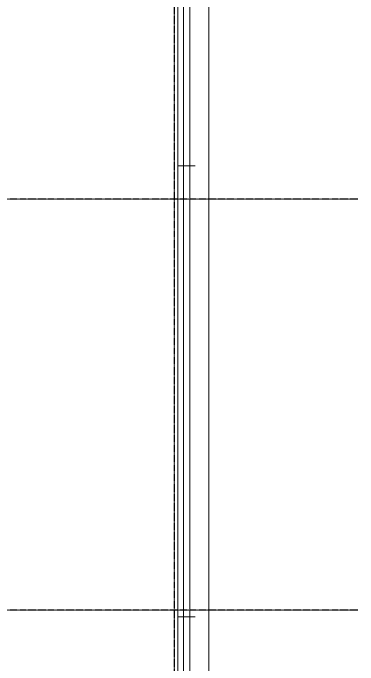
# Model space of a CAD drawing. Header units: inches. Extents: x -4093 to -1777, y 9773 to 12264.
# Drawn here: x -2090 to -1777, y 10418 to 11008 of the extents above; entities that cross this region are included whole.
import ezdxf

# ---------------------------------------------------------------- set-up
doc = ezdxf.new("R2010")
doc.units = ezdxf.units.IN
doc.header["$MEASUREMENT"] = 0
doc.linetypes.add('Grid Line 1_2_', pattern=[0.875, 0.5, -0.125, 0.125, -0.125])
for name, color, linetype, lineweight in [('0-1', 7, 'Continuous', 5), ('A-FLOR-2', 192, 'Continuous', 9), ('S-FNDN-1', 7, 'Continuous', 9), ('S-FNDN-2', 32, 'Continuous', 9), ('S-GRID-1', 1, 'Grid Line 1_2_', 30)]:
    doc.layers.add(name, color=color, linetype=linetype, lineweight=lineweight)

# ---------------------------------------------------------------- blocks, each defined once
blk = doc.blocks.new('CTR - 1st Phase - Structure_rvt-1-BACKGROUND - 1ST FLOOR')
at = {"layer": 'S-FNDN-1'}
blk.add_line((-1912.32, 9881.19), (-1912.32, 12101.19), dxfattribs=at)
at = {"layer": 'S-GRID-1'}
for p, q in [((-1943.32, 9772.61), (-1943.32, 12247.5)), ((-1777.25, 10839.19), (-4076.95, 10839.19)), ((-1777.25, 10467.19), (-4076.95, 10467.19))]:
    blk.add_line(p, q, dxfattribs=at)
blk = doc.blocks.new('Basic Wall _ 3_ XPS - ___-2578966-BACKGROUND - 1ST FLOOR')
at = {"layer": 'S-FNDN-2'}
for p, q in [((-1940.32, 10869.19), (-1935.38, 10869.19)), ((-1935.38, 10869.19), (-1929.41, 10869.19)), ((-1935.38, 10869.19), (-1935.38, 10461.19)), ((-1929.41, 10869.19), (-1924.82, 10869.19)), ((-1929.41, 10869.19), (-1929.41, 10461.19)), ((-1935.38, 10461.19), (-1940.32, 10461.19)), ((-1929.41, 10461.19), (-1935.38, 10461.19)), ((-1924.82, 10461.19), (-1929.41, 10461.19))]:
    blk.add_line(p, q, dxfattribs=at)
blk = doc.blocks.new('Basic Wall _ 3_ XPS - ___-3207852-BACKGROUND - 1ST FLOOR')
at = {"layer": 'S-FNDN-2'}
for p, q in [((-1940.32, 11157.19), (-1935.38, 11157.19)), ((-1935.38, 11157.19), (-1929.41, 11157.19)), ((-1935.38, 11157.19), (-1935.38, 10869.19)), ((-1929.41, 11157.19), (-1924.82, 11157.19)), ((-1929.41, 11157.19), (-1929.41, 10869.19)), ((-1935.38, 10869.19), (-1940.32, 10869.19)), ((-1929.41, 10869.19), (-1935.38, 10869.19)), ((-1924.82, 10869.19), (-1929.41, 10869.19))]:
    blk.add_line(p, q, dxfattribs=at)
blk = doc.blocks.new('Basic Wall _ 3_ XPS - ___-3207853-BACKGROUND - 1ST FLOOR')
at = {"layer": 'S-FNDN-2'}
for p, q in [((-1940.32, 10461.19), (-1935.38, 10461.19)), ((-1935.38, 10461.19), (-1929.41, 10461.19)), ((-1935.38, 10461.19), (-1935.38, 10173.19)), ((-1929.41, 10461.19), (-1924.82, 10461.19)), ((-1929.41, 10461.19), (-1929.41, 10173.19)), ((-1935.38, 10173.19), (-1940.32, 10173.19)), ((-1929.41, 10173.19), (-1935.38, 10173.19)), ((-1924.82, 10173.19), (-1929.41, 10173.19))]:
    blk.add_line(p, q, dxfattribs=at)

msp = doc.modelspace()

# ---------------------------------------------------------------- linework, layer by layer
at = {"layer": 'A-FLOR-2'}
msp.add_line((-1940.32, 10009.09), (-1940.32, 12087.19), dxfattribs=at)

# ---------------------------------------------------------------- block references
at = {"layer": '0-1'}
msp.add_blockref('CTR - 1st Phase - Structure_rvt-1-BACKGROUND - 1ST FLOOR', (0, 0), dxfattribs=at)
at = {"layer": 'S-FNDN-2'}
for name in ['Basic Wall _ 3_ XPS - ___-3207852-BACKGROUND - 1ST FLOOR', 'Basic Wall _ 3_ XPS - ___-2578966-BACKGROUND - 1ST FLOOR', 'Basic Wall _ 3_ XPS - ___-3207853-BACKGROUND - 1ST FLOOR']:
    msp.add_blockref(name, (0, 0), dxfattribs=at)

doc.saveas('drawing.dxf')
